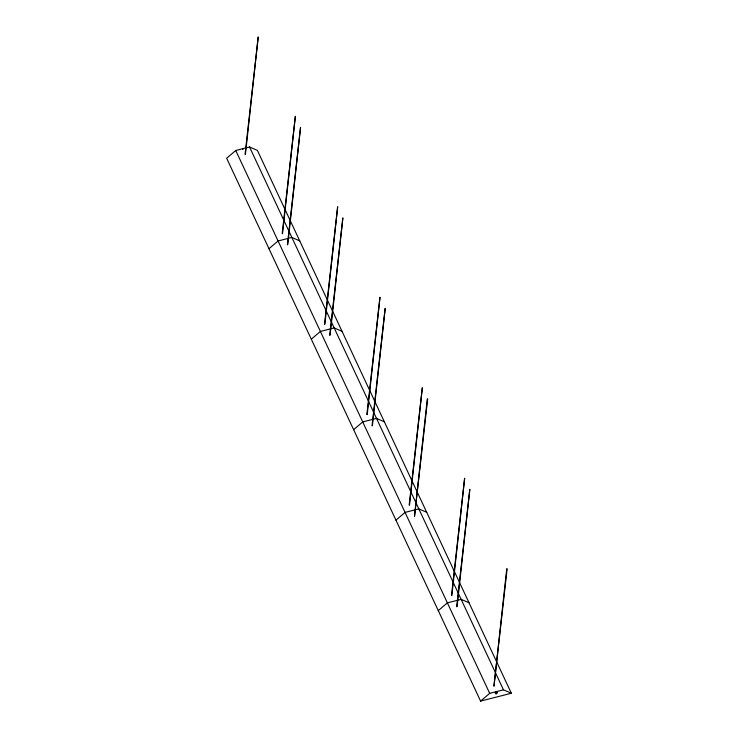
<?xml version="1.0" encoding="UTF-8"?>
<svg xmlns="http://www.w3.org/2000/svg" width="738" height="738" viewBox="0 0 738 738"><rect width="100%" height="100%" fill="white"/><g stroke="black" fill="none" stroke-linecap="round" stroke-linejoin="round"><path stroke-width="1.11" d="M245.062 154.325L258.217 36.9L245.431 154.279M282.202 233.595L295.348 116.281L282.516 233.762M287.396 244.693L300.541 127.379L287.755 244.748M324.517 324.185L337.672 206.76L324.886 324.13M329.701 335.246L342.866 217.858L330.08 335.227M366.851 414.544L379.996 297.239L367.21 414.608M372.035 425.752L385.181 308.327L372.404 425.706M409.156 505.096L422.32 387.708L409.525 505.041M427.662 398.981L414.507 516.332L427.293 398.917M451.49 595.612L464.645 478.187L451.859 595.557M456.684 606.71L469.829 489.285L457.043 606.654M507.126 568.841L493.962 686.192L506.748 568.777M235.754 150.497L226.658 158.246L480.604 701.1L511.342 693.25L257.396 150.386L249.536 146.973L235.754 150.497L489.7 693.351L480.604 701.1M268.983 248.724L278.078 240.975L291.861 237.451L299.72 240.865M311.307 339.194L320.403 331.445L334.185 327.93L342.045 331.344M353.631 429.673L362.727 421.924L376.509 418.4L384.369 421.822M395.955 520.152L405.051 512.403L418.833 508.879L426.693 512.292M438.28 610.621L447.376 602.872L461.158 599.357L469.017 602.771M489.7 693.351L503.473 689.827L511.342 693.25M249.536 146.973L503.473 689.827M495.761 691.515L496.517 693.13M495.355 692.401L496.111 694.015M242.498 149.334A1.135 0.637 -25.1 0 1 243.033 149.27M495.853 693.609A1.135 0.637 -25.1 0 0 497.504 692.595A1.135 0.637 -25.1 0 0 495.982 692.401A1.135 0.637 -25.1 0 0 495.853 693.609"/></g></svg>
